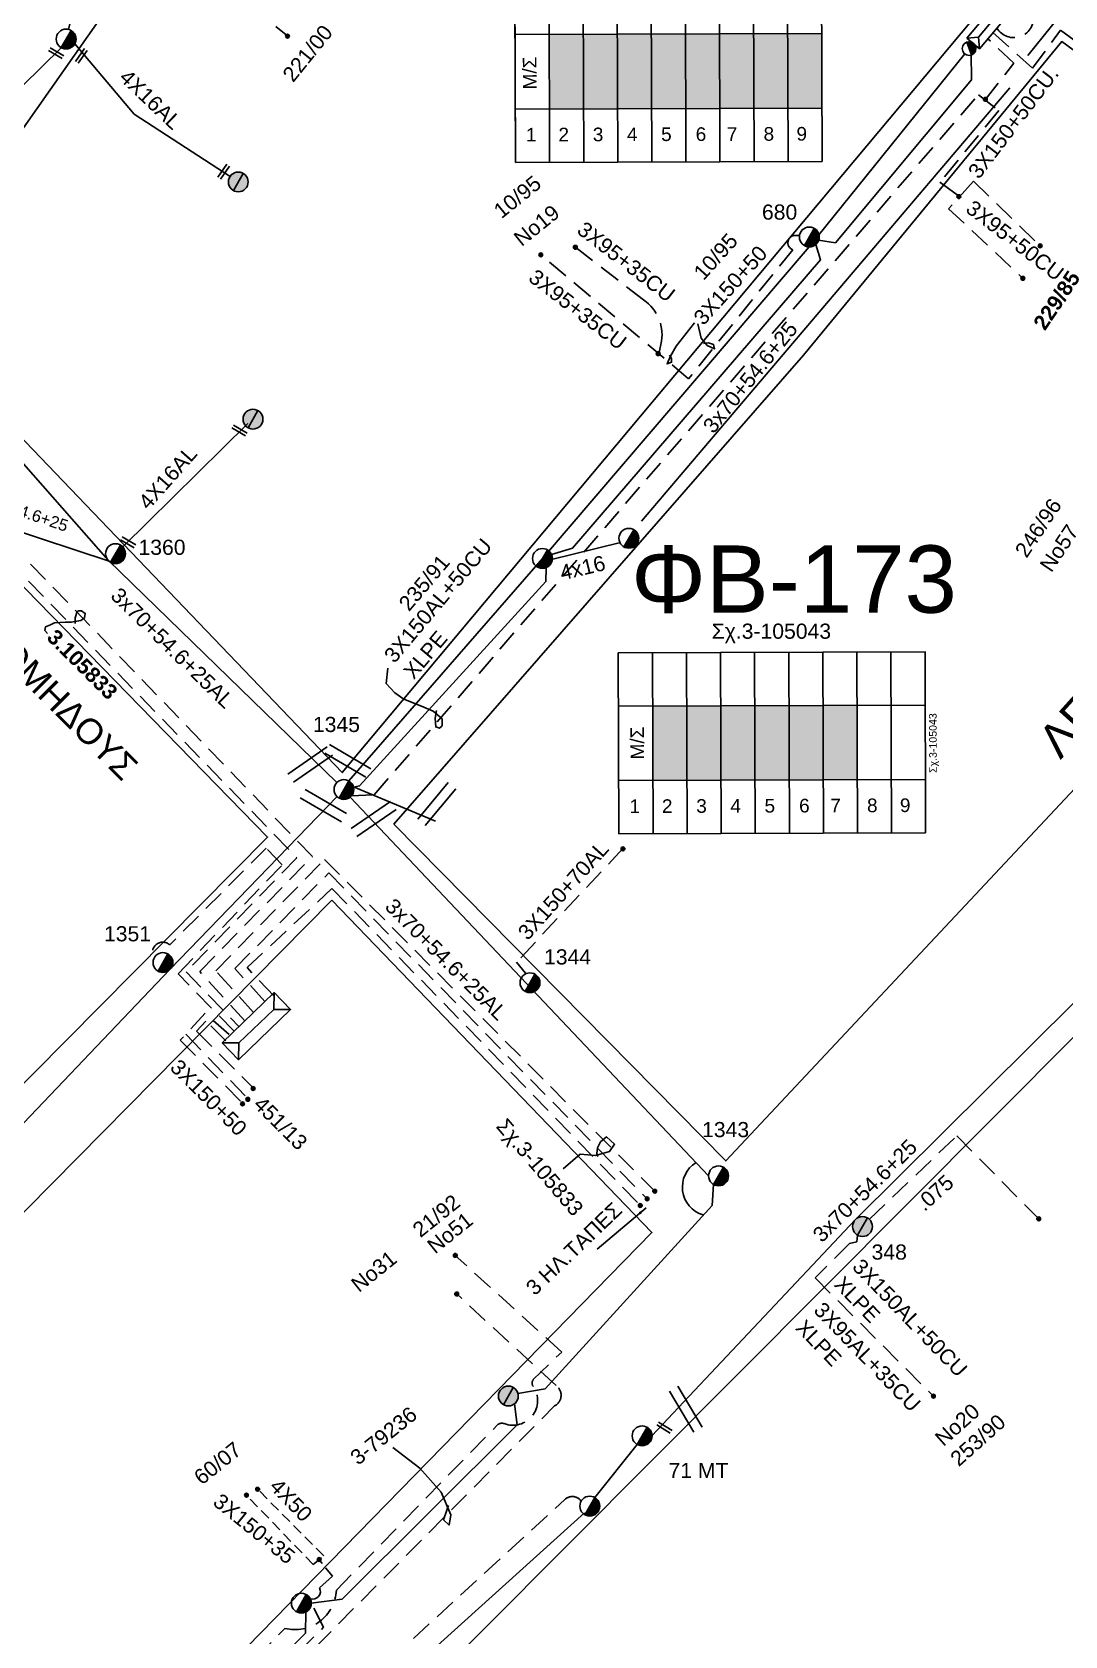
# Model space of a CAD drawing. Header units: millimetres. Extents: x -2449 to 9266, y 48 to 3905.
# Drawn here: x 7554.5 to 7677.2, y 3394.4 to 3585 of the extents above; entities that cross this region are included whole.
import ezdxf
from ezdxf.enums import TextEntityAlignment as Align

# ---------------------------------------------------------------- set-up
doc = ezdxf.new("R2010")
doc.units = ezdxf.units.MM
doc.linetypes.add('DASHED', pattern=[19.05, 12.7, -6.35])
for name, color, linetype in [('Άγνωστα', 7, 'Continuous'), ('Ασφαλειοκιβώτια Χ.Τ 9 αναχωρήσεων', 7, 'Continuous'), ('Γυμνά εναέρια ΧΤ (1Φ)   2x16AL', 7, 'Continuous'), ('Επιγραφές - Σχήματα', 7, 'Continuous'), ('Καλώδια ΧΤ   3x150+50CU', 7, 'DASHED'), ('Καλώδια ΧΤ   3x150+70AL', 7, 'DASHED'), ('Καλώδια ΧΤ   3x150AL+50CU', 7, 'DASHED'), ('Καλώδια ΧΤ   3x95+35 CU', 7, 'DASHED'), ('Καλώδια ΧΤ   4x50AL', 7, 'DASHED'), ('Μηχανική τομή', 7, 'Continuous'), ('Στύλος Ξύλινος', 7, 'Continuous'), ('Στύλος Ξύλινος @ 1', 7, 'Continuous'), ('Στύλος ΦΜ', 7, 'Continuous'), ('Στύλος ΦΜ @ 1', 7, 'Continuous'), ('Συνδέσεις', 7, 'Continuous'), ('Συνεστραμμένα ΧΤ   3x70+54.6+25 AL', 7, 'SYN_LINE'), ('Τομή', 7, 'Continuous'), ('Υποσταθμός εναέριος 2 στύλων', 7, 'Continuous'), ('Υποσταθμός πόλεως', 7, 'Continuous'), ('Υπόβαθρο ΔΕΗ', 7, 'Continuous'), ('Υπόγεια Καλώδια Δικτύου ΧΤ   .075', 7, 'DASHED'), ('Υπόγεια καλώδια Δικτύου ΧΤ και Παρ. ΧΤ X-95  (3X95AL +35CU  XLPE)', 7, 'DASHED'), ('Υπόγεια καλώδια Παροχών ΧΤ   4x16AL', 7, 'DASHED')]:
    doc.layers.add(name, color=color, linetype=linetype)
doc.styles.add('arial', font='arial.ttf')
doc.styles.get("Standard").update_dxf_attribs({"font": 'arial.ttf'})
doc.linetypes.add('SYN_LINE', pattern='A,0.5,-0.0001,["/\\/\\/\\/",Standard,S=0.1,R=0,X=0,Y=-0.05],-0.25', length=0.7501)
doc.dimstyles.new('ISO-25', dxfattribs={"dimtxt": 2.5, "dimasz": 2.5, "dimexe": 1.25, "dimexo": 0.625, "dimtad": 1, "dimtxsty": 'Standard', "dimcen": 2.5, "dimadec": 0, "dimazin": 0, "dimtfac": 1, "dimtmove": 0, "dimatfit": 3, "dimfxl": 0, "dimarcsym": 0})

# ---------------------------------------------------------------- blocks, each defined once
blk = doc.blocks.new('ΥΠΑΡΧΩΝ ΤΣΙΜΕΝΤΕΝΙΟΣ ΣΤΥΛΟΣ')
at = {"layer": 'Στύλος ΦΜ'}
blk.add_hatch(color=7, dxfattribs=at).paths.add_polyline_path([(-1.29, -2.28, 0.574793), (2.62, 0, 0.268822), (1.3, 2.27)])
at = {"layer": 'Στύλος ΦΜ', "color": 7}
blk.add_line((-1.29, -2.28), (1.3, 2.27), dxfattribs=at)
blk.add_circle((0, 0), 2.62, dxfattribs=at)
at = {"layer": 'Στύλος ΦΜ', "flags": 4}
for tag, p in [('ΑΡΙΘΜΟΣ', (-4.68, 8.05)), ('ΤΥΠΟΣ', (-4.91, 3.03))]:
    blk.add_attdef(tag, p, '', height=4, dxfattribs=at)
blk = doc.blocks.new('ΥΠΑΡΧΩΝ ΞΥΛΙΝΟΣ ΣΤΥΛΟΣ')
at = {"layer": 'Στύλος Ξύλινος'}
h = blk.add_hatch(color=7, dxfattribs=at)
h.paths.add_polyline_path([(-2.62, 0, 0.270008), (-1.29, -2.28), (1.3, 2.27, 0.576266)])
h.paths.add_polyline_path([(-1.29, -2.28, 0.574793), (2.62, 0, 0.268822), (1.3, 2.27)])
at = {"layer": 'Στύλος Ξύλινος', "color": 7}
blk.add_line((-1.29, -2.28), (1.3, 2.27), dxfattribs=at)
blk.add_circle((0, 0), 2.62, dxfattribs=at)
at = {"layer": 'Στύλος Ξύλινος', "flags": 4}
for tag, p in [('ΑΡΙΘΜΟΣ', (-4.91, 8.6)), ('ΤΥΠΟΣ', (-4.85, 3.39))]:
    blk.add_attdef(tag, p, '', height=4, dxfattribs=at)
blk = doc.blocks.new('ΥΠΟΣΤΑΘΜΟΣ ΠΟΛΕΩΣ')
at = {"layer": 'Υποσταθμός πόλεως', "linetype": 'Continuous', "ltscale": 40}
blk.add_lwpolyline([(-8.57, 2.82), (8.57, 2.82), (8.57, -2.82), (-8.57, -2.82)], close=True, dxfattribs=at)
for points in [[(-5.75, 0), (-8.57, 2.82)], [(5.75, 0), (8.57, 2.82)], [(-8.57, -2.82), (-5.75, 0)], [(-5.75, 0), (5.75, 0)], [(8.57, -2.82), (5.75, 0)]]:
    blk.add_lwpolyline(points, dxfattribs=at)
at = {"layer": 'Υποσταθμός πόλεως', "linetype": 'SYN_LINE', "ltscale": 40, "flags": 1}
for tag, p in [('ΜΕΤΑΣΧΗΜΑΤΙΣΜΟΣ', (10.6, 2.39)), ('ΙΣΧΥΣ', (10.58, -0.41)), ('ΑΡΙΘΜΟΣ', (10.7, -3.13))]:
    blk.add_attdef(tag, p, '', height=1.8, dxfattribs=at)
blk = doc.blocks.new('ΥΠΟΣΤΑΘΜΟΣ ΕΝΑΕΡΙΟΣ ΕΠΙ 2 ΣΤΥΛΩΝ')
at = {"layer": 'Υποσταθμός εναέριος 2 στύλων', "linetype": 'Continuous'}
for points in [[(-11.97, -2.11, 0.574793), (-8.45, -0.07, 0.268822), (-9.64, 1.98)], [(9.68, -2.15, 0.574793), (13.19, -0.1, 0.268822), (12.01, 1.95)]]:
    blk.add_hatch(color=256, dxfattribs=at).paths.add_polyline_path(points)
for p, q in [((-11.97, -2.11), (-9.64, 1.98)), ((9.68, -2.15), (12.01, 1.95))]:
    blk.add_line(p, q, dxfattribs=at)
for centre in [(-10.81, -0.07), (10.84, -0.1)]:
    blk.add_circle(centre, 2.36, dxfattribs=at)
at = {"layer": 'Υποσταθμός πόλεως', "linetype": 'Continuous', "ltscale": 40}
blk.add_lwpolyline([(-8.57, 2.82), (8.57, 2.82), (8.57, -2.82), (-8.57, -2.82)], close=True, dxfattribs=at)
for points in [[(-5.75, 0), (-8.57, 2.82)], [(-8.57, -2.82), (-5.75, 0)], [(-5.75, 0), (5.75, 0)], [(5.75, 0), (8.57, 2.82)], [(8.57, -2.82), (5.75, 0)]]:
    blk.add_lwpolyline(points, dxfattribs=at)
at = {"layer": 'Υποσταθμός εναέριος 2 στύλων', "ltscale": 40, "flags": 1}
for tag, p in [('ΜΕΤΑΣΧΗΜΑΤΙΣΜΟΣ', (14.09, 2.51)), ('ΙΣΧΥΣ', (14.07, -0.28)), ('ΑΡΙΘΜΟΣ', (14.19, -3))]:
    blk.add_attdef(tag, p, '', height=1.8, dxfattribs=at)
blk = doc.blocks.new('ΑΣΦΑΛΕΙΟΚΙΒΩΤΙΟ ΥΠΟΣΤΑΘΜΟΥ 9 ΑΝΑΧΩΡΗΣΕΩΝ')
at = {"layer": 'Ασφαλειοκιβώτια Χ.Τ 9 αναχωρήσεων', "ltscale": 40}
for p, q in [((-23.8, 40.36), (24.02, 40.36)), ((-9.72, 40.36), (-9.72, -40.64)), ((9.94, 40.36), (9.94, -40.64)), ((-23.8, 31.36), (24.02, 31.36)), ((-23.8, 22.36), (24.02, 22.36)), ((-23.8, 13.36), (24.02, 13.36)), ((-23.8, 4.36), (24.02, 4.36)), ((-23.8, -4.64), (24.02, -4.64)), ((-23.8, -13.64), (24.02, -13.64)), ((-23.8, -22.64), (24.02, -22.64)), ((-23.8, -31.64), (24.02, -31.64))]:
    blk.add_line(p, q, dxfattribs=at)
at = {"layer": 'Ασφαλειοκιβώτια Χ.Τ 9 αναχωρήσεων'}
blk.add_lwpolyline([(-23.8, -40.64), (24.02, -40.64), (24.02, 40.36), (-23.8, 40.36)], close=True, dxfattribs=at)
for s, p in [('1', (-18.29, 37.57)), ('2', (-18.29, 29)), ('3', (-18.29, 19.93)), ('4', (-18.29, 10.91)), ('5', (-18.29, 1.89)), ('6', (-18.29, -7.24)), ('7', (-18.29, -15.48)), ('8', (-18.29, -25.17)), ('9', (-18.29, -33.86))]:
    blk.add_text(s, height=3.6, rotation=270, dxfattribs=at).set_placement(p)
at = {"layer": 'Ασφαλειοκιβώτια Χ.Τ 9 αναχωρήσεων', "ltscale": 40}
for tag, height, p in [('ΟΝΟΜΑ', 5, (-0.16, 44.31)), ('ΚΕΙΜΕΝΟ 1', 2, (17.06, 35.59)), ('ΚΕΙΜΕΝΟ 2', 2, (17.06, 26.88)), ('ΚΕΙΜΕΝΟ 3', 2, (17.06, 17.69)), ('ΚΕΙΜΕΝΟ 4', 2, (17.06, 8.71)), ('ΚΕΙΜΕΝΟ 5', 2, (17.06, -0.13)), ('ΚΕΙΜΕΝΟ 6', 2, (17.06, -9.05)), ('ΚΕΙΜΕΝΟ 7', 2, (17.06, -18.13)), ('ΚΕΙΜΕΝΟ 8', 2, (17.06, -26.85)), ('ΚΕΙΜΕΝΟ 9', 2, (17.06, -35.99)), ('ΣΧ', 2, (-0.1, -42.64))]:
    blk.add_attdef(tag, text='', height=height, dxfattribs=at).set_placement(p, align=Align.MIDDLE_CENTER)
blk = doc.blocks.new('ΜΗΧΑΝΙΚΗ ΤΟΜΗ')
at = {"layer": 'Μηχανική τομή', "ltscale": 40}
for p, q in [((-1.89, 0.78), (1.89, 0.78)), ((1.89, 0), (-1.89, 0))]:
    blk.add_line(p, q, dxfattribs=at)
blk = doc.blocks.new('ΤΟΜΗ')
at = {"layer": 'Τομή', "ltscale": 40}
for p, q in [((-5.68, 0), (5.68, 0)), ((5.68, -2.33), (-5.68, -2.33))]:
    blk.add_line(p, q, dxfattribs=at)
blk = doc.blocks.new('_ΣΥΝΔΕΣΗ')
at = {"layer": 'Συνδέσεις', "linetype": 'SYN_LINE', "ltscale": 40}
blk.add_hatch(color=256, dxfattribs=at).paths.add_polyline_path([(0.5, -0.01, 1), (-0.5, -0.01, 1)])
at = {"layer": 'Συνδέσεις'}
blk.add_circle((0, -0.01), 0.5, dxfattribs=at)

msp = doc.modelspace()

# ---------------------------------------------------------------- hatches: boundary and pattern name
at = {"layer": 'Ασφαλειοκιβώτια Χ.Τ 9 αναχωρήσεων', "ltscale": 40}
for color, points in [(27, [(7615.93, 3584.71), (7615.96, 3575.86), (7620.01, 3575.87), (7619.98, 3584.72)]), (151, [(7619.98, 3584.72), (7620.01, 3575.87), (7624.06, 3575.89), (7624.03, 3584.73)]), (6, [(7624.03, 3584.73), (7624.06, 3575.89), (7628.11, 3575.9), (7628.08, 3584.74)]), (1, [(7628.08, 3584.74), (7628.11, 3575.9), (7632.16, 3575.91), (7632.13, 3584.76)]), (133, [(7632.13, 3584.76), (7632.16, 3575.91), (7636.21, 3575.92), (7636.18, 3584.77)]), (2, [(7636.18, 3584.77), (7636.21, 3575.92), (7640.26, 3575.94), (7640.23, 3584.78)]), (30, [(7640.23, 3584.78), (7640.26, 3575.94), (7644.31, 3575.95), (7644.28, 3584.79)]), (173, [(7644.28, 3584.79), (7644.31, 3575.95), (7648.36, 3575.96), (7648.33, 3584.81)]), (151, [(7628.22, 3504.91), (7628.25, 3496.07), (7632.3, 3496.08), (7632.27, 3504.93)]), (27, [(7632.27, 3504.93), (7632.3, 3496.08), (7636.35, 3496.1), (7636.32, 3504.94)]), (2, [(7636.32, 3504.94), (7636.35, 3496.1), (7640.4, 3496.11), (7640.37, 3504.96)]), (173, [(7640.37, 3504.96), (7640.4, 3496.11), (7644.45, 3496.13), (7644.42, 3504.97)]), (30, [(7644.42, 3504.97), (7644.45, 3496.13), (7648.5, 3496.14), (7648.47, 3504.99)]), (85, [(7648.47, 3504.99), (7648.5, 3496.14), (7652.55, 3496.16), (7652.52, 3505)])]:
    msp.add_hatch(color=color, dxfattribs=at).paths.add_polyline_path(points)

# ---------------------------------------------------------------- linework, layer by layer
at = {"layer": 'Άγνωστα', "color": 1, "linetype": 'Continuous', "ltscale": 0.2}
msp.add_line((7616.19, 3522.31), (7624.4, 3524.34), dxfattribs=at)
at = {"layer": 'Άγνωστα', "color": 6, "linetype": 'SYN_LINE', "ltscale": 20}
msp.add_line((7591.34, 3398.79), (7587.65, 3398.32), dxfattribs=at)
at = {"layer": 'Άγνωστα', "color": 1, "linetype": 'DASHED', "ltscale": 0.2}
msp.add_lwpolyline([(7645.68, 3560.82), (7645.21, 3560.84, 0.86308), (7644.89, 3559.14), (7632.51, 3543.81)], format="xyb", dxfattribs=at)
at = {"layer": 'Άγνωστα', "color": 6, "linetype": 'SYN_LINE', "ltscale": 20}
for points in [[(7635.48, 3448.06), (7635.3, 3445.57), (7615.44, 3423.78), (7612.22, 3423.22)], [(7591.34, 3398.79), (7612.13, 3419.51), (7611.82, 3422.01)], [(7590.16, 3401.54), (7588.65, 3400.14)]]:
    msp.add_lwpolyline(points, dxfattribs=at)
at = {"layer": 'Άγνωστα', "color": 6, "linetype": 'DASHED', "ltscale": 0.1}
msp.add_lwpolyline([(7587.88, 3402.91), (7579.95, 3411.15)], dxfattribs=at)
at = {"layer": 'Άγνωστα', "color": 6, "linetype": 'SYN_LINE', "ltscale": 20}
msp.add_arc((7587.82, 3399.73), 0.926, 251.807, 26.3219, dxfattribs=at)
at = {"layer": 'Γυμνά εναέρια ΧΤ (1Φ)   2x16AL', "color": 2, "linetype": 'Continuous', "ltscale": 0.1}
msp.add_lwpolyline([(7559.54, 3583.58), (7566.61, 3575.23), (7578, 3567.84)], dxfattribs=at)
at = {"layer": 'Επιγραφές - Σχήματα', "color": 85, "linetype": 'Continuous', "ltscale": 0.2}
for p, q in [((7679.32, 3590.31), (7672.82, 3582.22)), ((7670.67, 3578.36), (7626.9, 3526.88))]:
    msp.add_line(p, q, dxfattribs=at)
at = {"layer": 'Επιγραφές - Σχήματα', "color": 5, "linetype": 'DASHED', "ltscale": 0.2}
for p, q in [((7616.75, 3424.18), (7604.94, 3435.06)), ((7599.79, 3394.14), (7617.79, 3410.62))]:
    msp.add_line(p, q, dxfattribs=at)
at = {"layer": 'Επιγραφές - Σχήματα', "color": 5, "linetype": 'SYN_LINE', "ltscale": 10}
msp.add_line((7621.34, 3410.87), (7626.39, 3417.17), dxfattribs=at)
at = {"layer": 'Επιγραφές - Σχήματα', "linetype": 'Continuous', "ltscale": 0.2}
for points in [[(7633.2, 3550.46), (7631.01, 3547.68), (7630.35, 3546.49), (7629.95, 3545.56), (7630.48, 3545.76), (7630.48, 3546.22), (7630.22, 3546.62)], [(7633.6, 3550.33), (7633.99, 3548.61), (7634.72, 3547.75), (7635.58, 3547.35), (7635.45, 3547.88), (7634.86, 3548.08), (7634.26, 3548.01)], [(7556.29, 3513.52), (7555.99, 3513.9), (7556.07, 3514.34), (7556.67, 3514.57), (7557.12, 3514.79), (7558.39, 3514.87), (7559.14, 3514.87), (7560.27, 3515.09), (7560.71, 3515.39), (7560.79, 3515.92), (7560.34, 3516.22), (7560.04, 3516.22), (7559.82, 3516.14), (7559.59, 3515.39), (7559.59, 3514.72)], [(7596.77, 3509.4), (7596.54, 3507.6), (7597.59, 3506.48), (7598.64, 3505.73), (7600.74, 3504.91), (7602.16, 3504.31), (7603.21, 3503.41), (7603.21, 3502.58), (7602.91, 3502.28), (7602.46, 3502.43), (7602.39, 3503.48), (7602.54, 3504.38)], [(7602.41, 3491.25), (7592.66, 3495.3)], [(7617.58, 3449.93), (7619.62, 3451.68), (7621.44, 3451.53), (7623.11, 3451.97), (7623.7, 3452.84), (7622.75, 3453.72), (7622.02, 3453.13), (7621.66, 3452.41), (7621.58, 3451.75), (7621.73, 3451.39)], [(7597.34, 3416.83), (7600.55, 3414.36), (7603.1, 3411.52), (7604.26, 3408.82), (7604.04, 3407.59), (7603.39, 3408.24), (7603.82, 3409.48), (7603.97, 3409.92)]]:
    msp.add_lwpolyline(points, dxfattribs=at)
at = {"layer": 'Επιγραφές - Σχήματα', "color": 5, "linetype": 'DASHED', "ltscale": 0.2}
msp.add_lwpolyline([(7572.13, 3376.93), (7616.56, 3421.75)], dxfattribs=at)
at = {"layer": 'Επιγραφές - Σχήματα', "color": 30, "linetype": 'DASHED', "ltscale": 0.2}
msp.add_arc((7671.15, 3586.68), 2.34, 210.5143, 11.5266, dxfattribs=at)
at = {"layer": 'Επιγραφές - Σχήματα', "color": 5, "linetype": 'DASHED', "ltscale": 0.2}
for centre, radius, start, end in [((7615.94, 3423.02), 1.41, 296.2059, 55.0496), ((7618.68, 3409.7), 1.29, 35.1136, 134.1283)]:
    msp.add_arc(centre, radius, start, end, dxfattribs=at)
at = {"layer": 'Καλώδια ΧΤ   3x150+50CU', "color": 30, "ltscale": 0.2}
msp.add_lwpolyline([(7558.8, 3585.31), (7559, 3586.14, -0.78468), (7561.2, 3586.14), (7568.52, 3597.49), (7584.89, 3584.53)], format="xyb", dxfattribs=at)
at = {"layer": 'Καλώδια ΧΤ   3x150+50CU', "color": 2, "ltscale": 0.2}
msp.add_lwpolyline([(7668.66, 3584.93), (7673.39, 3580.69), (7676.71, 3585.23), (7730.77, 3545.3), (7714.9, 3529.4, -0.18827), (7714.04, 3529.02, 0.159092), (7712.07, 3528.29), (7694.14, 3509.25)], format="xyb", dxfattribs=at)
at = {"layer": 'Καλώδια ΧΤ   3x150+50CU', "color": 133, "ltscale": 0.2}
for points in [[(7667.73, 3576.93), (7671.17, 3581.31), (7668.05, 3584.2)], [(7666.94, 3577.55), (7669.37, 3575.66), (7662.38, 3567.15)], [(7662.38, 3567.15), (7664.7, 3565.44)], [(7666.38, 3567.27), (7663.4, 3564.01)], [(7666.38, 3567.27), (7674.25, 3559.61)], [(7663.4, 3564.01), (7672.23, 3555.73)]]:
    msp.add_lwpolyline(points, dxfattribs=at)
at = {"layer": 'Καλώδια ΧΤ   3x150+70AL', "color": 6, "ltscale": 0.2}
msp.add_lwpolyline([(7624.7, 3488), (7612.06, 3474.49), (7613.11, 3473.17)], dxfattribs=at)
at = {"layer": 'Καλώδια ΧΤ   3x150AL+50CU', "color": 1, "linetype": 'SYN_LINE', "ltscale": 20}
msp.add_lwpolyline([(7592.13, 3496.02), (7615.14, 3522.45), (7646.85, 3559.47), (7665.32, 3582.41)], dxfattribs=at)
at = {"layer": 'Καλώδια ΧΤ   3x150AL+50CU', "color": 173, "linetype": 'SYN_LINE', "ltscale": 20}
for points in [[(7647.96, 3560.27), (7649.95, 3559.94), (7666.11, 3579.33), (7666.09, 3582.49)], [(7616.21, 3522.92), (7618.72, 3523.66), (7648.16, 3557.95), (7647.62, 3559.76)], [(7592.69, 3495.27), (7593.4, 3495.43), (7615.55, 3519.71), (7615.56, 3521.35)]]:
    msp.add_lwpolyline(points, dxfattribs=at)
at = {"layer": 'Καλώδια ΧΤ   3x150AL+50CU', "color": 133, "ltscale": 0.2}
msp.add_lwpolyline([(7592.44, 3494.24), (7595.15, 3494.37), (7666.94, 3577.55)], dxfattribs=at)
at = {"layer": 'Καλώδια ΧΤ   3x150AL+50CU', "color": 1, "linetype": 'DASHED', "ltscale": 0.2}
for points in [[(7577.9, 3465.87), (7575.06, 3468.41), (7572.09, 3465.2), (7579.39, 3457.84)], [(7572.75, 3465.91), (7580.04, 3458.35)]]:
    msp.add_lwpolyline(points, dxfattribs=at)
at = {"layer": 'Καλώδια ΧΤ   3x150AL+50CU', "color": 27, "linetype": 'DASHED', "ltscale": 0.2}
msp.add_lwpolyline([(7577.5, 3465.12), (7575.13, 3467.48), (7574.03, 3466.27), (7580.85, 3459.46)], dxfattribs=at)
at = {"layer": 'Καλώδια ΧΤ   3x150AL+50CU', "color": 2, "linetype": 'DASHED', "ltscale": 0.2}
msp.add_lwpolyline([(7652.59, 3442.04), (7652.51, 3441.24), (7651.63, 3441.06), (7647.53, 3436.96)], dxfattribs=at)
at = {"layer": 'Καλώδια ΧΤ   3x150AL+50CU', "color": 6, "linetype": 'SYN_LINE', "ltscale": 20}
msp.add_lwpolyline([(7620.14, 3409.07), (7599.81, 3390.72), (7574.56, 3365.24)], dxfattribs=at)
at = {"layer": 'Καλώδια ΧΤ   3x150AL+50CU', "color": 6, "linetype": 'DASHED', "ltscale": 0.2}
msp.add_lwpolyline([(7573.77, 3366.28), (7574.65, 3367.31), (7569.33, 3373.61), (7569.89, 3376.46), (7589.1, 3395.45), (7587.65, 3398.32)], dxfattribs=at)
at = {"layer": 'Καλώδια ΧΤ   3x150AL+50CU', "linetype": 'Continuous', "ltscale": 0.2}
msp.add_arc((7635.19, 3447.75), 3.43, 121.7034, 253.587, dxfattribs=at)
at = {"layer": 'Καλώδια ΧΤ   3x95+35 CU', "color": 1, "ltscale": 0.2}
msp.add_lwpolyline([(7632.51, 3543.81), (7614.93, 3558.53)], dxfattribs=at)
msp.add_lwpolyline([(7628.96, 3546.78), (7629.22, 3547.89, 0.311215), (7627.13, 3553.19), (7618.97, 3559.48)], format="xyb", dxfattribs=at)
at = {"layer": 'Καλώδια ΧΤ   4x50AL', "color": 6, "linetype": 'DASHED', "ltscale": 0.1}
msp.add_lwpolyline([(7587.88, 3402.91), (7589.13, 3403.95), (7581.28, 3411.86)], dxfattribs=at)
at = {"layer": 'Συνεστραμμένα ΧΤ   3x70+54.6+25 AL', "color": 2, "ltscale": 20}
for p, q in [((7532.99, 3556.94), (7563.51, 3522.25)), ((7563.51, 3522.25), (7590.7, 3495.82))]:
    msp.add_line(p, q, dxfattribs=at)
at = {"layer": 'Συνεστραμμένα ΧΤ   3x70+54.6+25 AL', "color": 30, "ltscale": 20}
for p, q in [((7570.86, 3473.61), (7590.72, 3494.15)), ((7542.04, 3443.38), (7570.86, 3473.61))]:
    msp.add_line(p, q, dxfattribs=at)
at = {"layer": 'Συνεστραμμένα ΧΤ   3x70+54.6+25 AL', "color": 6, "ltscale": 20}
msp.add_line((7592.28, 3494.08), (7634.88, 3449.09), dxfattribs=at)
at = {"layer": 'Συνεστραμμένα ΧΤ   3x70+54.6+25 AL', "color": 2, "linetype": 'SYN_LINE', "ltscale": 20}
for points in [[(7532.74, 3558.41), (7557.94, 3583.14)], [(7563.64, 3522.12), (7547.41, 3527.48)], [(7628.15, 3418.2), (7652.31, 3443.88), (7683.62, 3474.96)]]:
    msp.add_lwpolyline(points, dxfattribs=at)
at = {"layer": 'Συνεστραμμένα ΧΤ   3x70+54.6+25 AL', "color": 6, "linetype": 'SYN_LINE', "ltscale": 20}
msp.add_lwpolyline([(7565.89, 3374.88), (7567.27, 3375.13), (7586.97, 3394.77), (7587.02, 3397.28)], dxfattribs=at)
at = {"layer": 'Υπόβαθρο ΔΕΗ'}
for points in [[(7538.4, 3552.22), (7591.34, 3497.01), (7669.18, 3590.02), (7600.38, 3640.49), (7538.4, 3552.22)], [(7597.47, 3490.89), (7646.15, 3546.62), (7676.85, 3583.87), (7727.02, 3546.98), (7636.91, 3450.86), (7597.47, 3490.89)], [(7467.13, 3372.94), (7451.07, 3448.47), (7484.08, 3472.72), (7530.7, 3538.99), (7533.99, 3538.99), (7582.46, 3489.35), (7467.13, 3372.94)], [(7625.17, 3319.04), (7723.45, 3422.65), (7678.86, 3466.15), (7577.72, 3364.64), (7625.17, 3319.04)]]:
    msp.add_lwpolyline(points, dxfattribs=at)
msp.add_lwpolyline([(7590.09, 3481.84), (7628.15, 3442.35), (7508.58, 3320.01, -0.933627), (7477.15, 3324.35), (7469.1, 3359.35), (7590.09, 3481.84)], format="xyb", dxfattribs=at)
at = {"layer": 'Υπόγεια Καλώδια Δικτύου ΧΤ   .075', "color": 2, "linetype": 'DASHED', "ltscale": 0.2}
msp.add_lwpolyline([(7546.27, 3526.6), (7546.21, 3525.95, 0.63384), (7547.42, 3525.23, -0.308168), (7548.74, 3525.23), (7585.93, 3486.89), (7572.77, 3473.35), (7579.05, 3466.82)], format="xyb", dxfattribs=at)
at = {"layer": 'Υπόγεια Καλώδια Δικτύου ΧΤ   .075', "color": 5, "linetype": 'DASHED', "ltscale": 0.2}
msp.add_lwpolyline([(7579.76, 3467.51), (7574.4, 3473.39), (7587.79, 3487.04), (7550.7, 3525.52), (7549.9, 3526.35)], dxfattribs=at)
at = {"layer": 'Υπόγεια Καλώδια Δικτύου ΧΤ   .075', "color": 30, "linetype": 'DASHED', "ltscale": 0.2}
for points in [[(7584.2, 3486.04), (7582.31, 3488.04), (7570.83, 3476.53)], [(7578.47, 3466.31), (7571.82, 3473.1), (7584.2, 3486.04)]]:
    msp.add_lwpolyline(points, dxfattribs=at)
at = {"layer": 'Υπόγεια Καλώδια Δικτύου ΧΤ   .075', "color": 85, "linetype": 'DASHED', "ltscale": 0.2}
msp.add_lwpolyline([(7580.8, 3468.51), (7576.32, 3473.44), (7589.22, 3486.7), (7628.47, 3447.26)], dxfattribs=at)
at = {"layer": 'Υπόγεια Καλώδια Δικτύου ΧΤ   .075', "color": 173, "linetype": 'DASHED', "ltscale": 0.2}
msp.add_lwpolyline([(7582.15, 3469.82), (7578.59, 3473.72), (7589.74, 3485.09), (7627.57, 3446.36)], dxfattribs=at)
at = {"layer": 'Υπόγεια Καλώδια Δικτύου ΧΤ   .075', "color": 133, "linetype": 'DASHED', "ltscale": 0.2}
for points in [[(7583.23, 3470.45), (7580.02, 3473.83), (7590.12, 3483.25), (7626.76, 3445.58)], [(7617.42, 3428.16), (7604.77, 3439.64)], [(7567.87, 3378.14), (7584.51, 3395.32)]]:
    msp.add_lwpolyline(points, dxfattribs=at)
at = {"layer": 'Υπόγεια Καλώδια Δικτύου ΧΤ   .075', "color": 30, "linetype": 'DASHED', "ltscale": 0.2}
msp.add_lwpolyline([(7568.98, 3474.97, -0.886184), (7570.83, 3476.53)], format="xyb", dxfattribs=at)
at = {"layer": 'Υπόγεια Καλώδια Δικτύου ΧΤ   .075', "color": 2, "linetype": 'DASHED', "ltscale": 0.2}
for points in [[(7653.98, 3443.92), (7664.38, 3453.84)], [(7664.38, 3453.84), (7674.21, 3443.88)]]:
    msp.add_lwpolyline(points, dxfattribs=at)
at = {"layer": 'Υπόγεια Καλώδια Δικτύου ΧΤ   .075', "color": 133, "linetype": 'DASHED', "ltscale": 0.2}
msp.add_lwpolyline([(7584.51, 3395.32, 0.473652), (7590.64, 3399.87), (7609.74, 3419.46, -0.297026), (7610.59, 3419.65, 0.732085), (7614.04, 3424.05, -0.309411), (7614.04, 3424.88), (7617.42, 3428.16)], format="xyb", dxfattribs=at)
at = {"layer": 'Υπόγεια Καλώδια Δικτύου ΧΤ   .075', "color": 6, "linetype": 'DASHED', "ltscale": 0.1}
msp.add_lwpolyline([(7590.16, 3401.54), (7588.59, 3403.5)], dxfattribs=at)
at = {"layer": 'Υπόγεια καλώδια Δικτύου ΧΤ και Παρ. ΧΤ X-95  (3X95AL +35CU  XLPE)', "color": 2, "linetype": 'DASHED', "ltscale": 0.2}
msp.add_lwpolyline([(7647.53, 3436.96), (7661.63, 3422.88)], dxfattribs=at)
at = {"layer": 'Υπόγεια καλώδια Παροχών ΧΤ   4x16AL', "color": 2, "linetype": 'Continuous', "ltscale": 0.1}
msp.add_lwpolyline([(7565.27, 3523.82), (7580.12, 3538.5)], dxfattribs=at)

# ---------------------------------------------------------------- block references
at = {"layer": 'Ασφαλειοκιβώτια Χ.Τ 9 αναχωρήσεων', "color": 1, "ltscale": 40, "xscale": 0.4499999999999954, "yscale": 0.4499999999999954, "zscale": 0.4499999999999954, "rotation": 90.1802510118842}
msp.add_blockref('ΑΣΦΑΛΕΙΟΚΙΒΩΤΙΟ ΥΠΟΣΤΑΘΜΟΥ 9 ΑΝΑΧΩΡΗΣΕΩΝ', (7630.06, 3580.28), dxfattribs=at)
at = {"layer": 'Ασφαλειοκιβώτια Χ.Τ 9 αναχωρήσεων', "color": 1, "ltscale": 40}
ref = msp.add_blockref('ΑΣΦΑΛΕΙΟΚΙΒΩΤΙΟ ΥΠΟΣΤΑΘΜΟΥ 9 ΑΝΑΧΩΡΗΣΕΩΝ', (7642.35, 3500.49), dxfattribs=dict(at, xscale=0.4499999999999994, yscale=0.4499999999999994, zscale=0.4499999999999994, rotation=90.20650791451273))
ref.add_attrib('ΣΧ', 'Σχ.3-105043', dxfattribs={"ltscale": 40, "height": 0.9, "rotation": 90.2065}).set_placement((7661.54, 3500.51), align=Align.MIDDLE_CENTER)
at = {"layer": 'Μηχανική τομή'}
for p, xscale, yscale, zscale, rotation in [((7557.43, 3582.66), 0.4999999999999921, 0.4999999999999921, 0.4999999999999921, 149.6541444056874), ((7560.17, 3582.28), 0.5000000000000152, 0.5000000000000152, 0.5000000000000152, 234.6834476846837), ((7577.08, 3568.53), 0.5000000000000152, 0.5000000000000152, 0.5000000000000152, 234.6834476846837), ((7579.22, 3537.82), 0.4999999999999921, 0.4999999999999921, 0.4999999999999921, 149.6541444056874), ((7565.99, 3524.54), 0.4999999999999921, 0.4999999999999921, 0.4999999999999921, 149.6541444056874), ((7629.74, 3419.34), 0.4999999999999989, 0.4999999999999989, 0.4999999999999989, 147.6911446665368)]:
    msp.add_blockref('ΜΗΧΑΝΙΚΗ ΤΟΜΗ', p, dxfattribs=dict(at, xscale=xscale, yscale=yscale, zscale=zscale, rotation=rotation))
at = {"layer": 'Στύλος Ξύλινος @ 1', "ltscale": 40, "xscale": 0.4499999999998181, "yscale": 0.4499999999998181, "zscale": 0.4499999999998181}
for p in [(7578.98, 3567.19), (7580.73, 3539), (7611.08, 3422.93)]:
    msp.add_blockref('ΥΠΑΡΧΩΝ ΞΥΛΙΝΟΣ ΣΤΥΛΟΣ', p, dxfattribs=at)
at = {"layer": 'Στύλος Ξύλινος @ 1', "ltscale": 40}
ref = msp.add_blockref('ΥΠΑΡΧΩΝ ΞΥΛΙΝΟΣ ΣΤΥΛΟΣ', (7653.17, 3443.07), dxfattribs=dict(at, xscale=0.4499999999998181, yscale=0.4499999999998181, zscale=0.4499999999998181))
ref.add_attrib('ΑΡΙΘΜΟΣ', '348', (7654.25, 3439.14), dxfattribs={"layer": 'Στύλος Ξύλινος', "height": 1.8, "flags": 4})
at = {"layer": 'Στύλος ΦΜ @ 1', "ltscale": 40, "xscale": 0.4499999999998181, "yscale": 0.4499999999998181, "zscale": 0.4499999999998181}
for p in [(7558.52, 3584.17), (7625.4, 3524.85), (7615.13, 3522.45), (7620.76, 3409.85), (7586.48, 3398.32)]:
    msp.add_blockref('ΥΠΑΡΧΩΝ ΤΣΙΜΕΝΤΕΝΙΟΣ ΣΤΥΛΟΣ', p, dxfattribs=at)
at = {"layer": 'Στύλος ΦΜ @ 1', "ltscale": 40}
ref = msp.add_blockref('ΥΠΑΡΧΩΝ ΤΣΙΜΕΝΤΕΝΙΟΣ ΣΤΥΛΟΣ', (7646.85, 3560.65), dxfattribs=dict(at, xscale=0.4499999999998181, yscale=0.4499999999998181, zscale=0.4499999999998181))
ref.add_attrib('ΑΡΙΘΜΟΣ', '680', (7641.22, 3562.71), dxfattribs={"layer": 'Στύλος ΦΜ', "height": 1.8, "flags": 4})
ref = msp.add_blockref('ΥΠΑΡΧΩΝ ΤΣΙΜΕΝΤΕΝΙΟΣ ΣΤΥΛΟΣ', (7564.39, 3523.02), dxfattribs=dict(at, xscale=0.4499999999998181, yscale=0.4499999999998181, zscale=0.4499999999998181))
ref.add_attrib('ΑΡΙΘΜΟΣ', '1360', (7567.12, 3522.88), dxfattribs={"layer": 'Στύλος ΦΜ', "height": 1.8, "flags": 4})
ref = msp.add_blockref('ΥΠΑΡΧΩΝ ΤΣΙΜΕΝΤΕΝΙΟΣ ΣΤΥΛΟΣ', (7591.54, 3495), dxfattribs=dict(at, xscale=0.4499999999998181, yscale=0.4499999999998181, zscale=0.4499999999998181))
ref.add_attrib('ΑΡΙΘΜΟΣ', '1345', (7587.85, 3501.83), dxfattribs={"layer": 'Στύλος ΦΜ', "height": 1.8, "flags": 4})
ref = msp.add_blockref('ΥΠΑΡΧΩΝ ΤΣΙΜΕΝΤΕΝΙΟΣ ΣΤΥΛΟΣ', (7570.03, 3474.44), dxfattribs=dict(at, xscale=0.4499999999998181, yscale=0.4499999999998181, zscale=0.4499999999998181))
ref.add_attrib('ΑΡΙΘΜΟΣ', '1351', (7563.02, 3476.96), dxfattribs={"layer": 'Στύλος ΦΜ', "height": 1.8, "flags": 4})
ref = msp.add_blockref('ΥΠΑΡΧΩΝ ΤΣΙΜΕΝΤΕΝΙΟΣ ΣΤΥΛΟΣ', (7613.65, 3472.04), dxfattribs=dict(at, xscale=0.4499999999998181, yscale=0.4499999999998181, zscale=0.4499999999998181))
ref.add_attrib('ΑΡΙΘΜΟΣ', '1344', (7615.32, 3474.21), dxfattribs={"layer": 'Στύλος ΦΜ', "height": 1.8, "flags": 4})
ref = msp.add_blockref('ΥΠΑΡΧΩΝ ΤΣΙΜΕΝΤΕΝΙΟΣ ΣΤΥΛΟΣ', (7636.06, 3449.09), dxfattribs=dict(at, xscale=0.4499999999998181, yscale=0.4499999999998181, zscale=0.4499999999998181))
ref.add_attrib('ΤΥΠΟΣ', '1343', (7634.1, 3453.69), dxfattribs={"layer": 'Στύλος ΦΜ', "height": 1.8, "flags": 4})
ref = msp.add_blockref('ΥΠΑΡΧΩΝ ΤΣΙΜΕΝΤΕΝΙΟΣ ΣΤΥΛΟΣ', (7626.98, 3418.2), dxfattribs=dict(at, xscale=0.4499999999998181, yscale=0.4499999999998181, zscale=0.4499999999998181))
ref.add_attrib('ΤΥΠΟΣ', '71 MT', (7630.11, 3413.18), dxfattribs={"layer": 'Στύλος ΦΜ', "height": 1.8, "flags": 4})
at = {"layer": 'Συνδέσεις', "xscale": 0.4500000000000455, "yscale": 0.4500000000000455, "zscale": 0.4500000000000455}
for p in [(7584.83, 3584.52), (7667.77, 3577.01), (7664.62, 3565.45), (7674.28, 3559.6), (7614.93, 3558.54), (7619.04, 3559.43), (7672.22, 3555.74), (7628.89, 3546.79), (7624.7, 3487.95), (7580.75, 3459.47), (7579.49, 3457.65), (7580.11, 3458.19), (7628.47, 3447.27), (7626.76, 3445.58), (7627.57, 3446.37), (7674.11, 3443.99), (7604.77, 3439.65), (7604.94, 3435.06), (7661.6, 3422.92), (7579.95, 3411.16), (7581.28, 3411.86), (7588.59, 3403.51)]:
    msp.add_blockref('_ΣΥΝΔΕΣΗ', p, dxfattribs=at)
at = {"layer": 'Τομή'}
for p, xscale, yscale, zscale, rotation in [((7587.2, 3498.44), 0.5000000000000027, 0.5000000000000027, 0.5000000000000027, 34.69082460769714), ((7592.29, 3498.9), 0.5000000000000104, 0.5000000000000104, 0.5000000000000104, 329.8092826420231), ((7602.13, 3493.65), 0.5000000000000135, 0.5000000000000135, 0.5000000000000135, 50.29393157066735), ((7589.38, 3493.58), 0.5000000000000104, 0.5000000000000104, 0.5000000000000104, 329.8092826420231), ((7594.75, 3491.97), 0.5000000000000027, 0.5000000000000027, 0.5000000000000027, 34.69082460769714), ((7631.68, 3421.08), 0.4999999999999232, 0.4999999999999232, 0.4999999999999232, 120.6652940437248)]:
    msp.add_blockref('ΤΟΜΗ', p, dxfattribs=dict(at, xscale=xscale, yscale=yscale, zscale=zscale, rotation=rotation))
at = {"layer": 'Υποσταθμός εναέριος 2 στύλων', "xscale": 0.3444352652587152, "yscale": 0.3444352652587152, "zscale": 0.3444352652587152, "rotation": 49.88777377121917}
msp.add_blockref('ΥΠΟΣΤΑΘΜΟΣ ΕΝΑΕΡΙΟΣ ΕΠΙ 2 ΣΤΥΛΩΝ', (7668.22, 3585.9), dxfattribs=at)
at = {"layer": 'Υποσταθμός πόλεως', "xscale": 0.5, "yscale": 0.5, "zscale": 0.5, "rotation": 43.9969997435579}
msp.add_blockref('ΥΠΟΣΤΑΘΜΟΣ ΠΟΛΕΩΣ', (7581.13, 3466.88), dxfattribs=at)

# ---------------------------------------------------------------- texts
at = {"layer": 'Άγνωστα', "linetype": 'SYN_LINE', "ltscale": 20, "char_height": 1.8, "width": 69.1904, "attachment_point": 1, "style": 'arial'}
for s, insert, rotation in [('3X95+50CU', (7666.4, 3565.16), 322.3027), ('3X150+50', (7632.93, 3551.24), 47.9227), ('3x70+54.6+25', (7634.06, 3538.31), 50.9659), ('4x16', (7617.04, 3521.59), 13.3741), ('.075', (7659.33, 3446.13), 41.6909)]:
    msp.add_mtext(s, dxfattribs=dict(at, insert=insert, rotation=rotation))
at = {"layer": 'Γυμνά εναέρια ΧΤ (1Φ)   2x16AL', "linetype": 'DASHED', "ltscale": 0.1, "insert": (7565.95, 3580.74), "char_height": 1.8, "width": 69.1904, "attachment_point": 1, "rotation": 316.3363, "style": 'arial'}
msp.add_mtext('4X16AL', dxfattribs=at)
at = {"layer": 'Επιγραφές - Σχήματα', "linetype": 'SYN_LINE', "ltscale": 20, "attachment_point": 1, "style": 'arial'}
for s, insert, char_height, width, rotation in [('221/00', (7584.1, 3580.05), 1.8, 69.1904, 51.1197), ('\\A1;M/Σ', (7612.82, 3578.17), 1.62, 62.2714, 90.3448), ('10/95', (7609.13, 3564.15), 1.8, 69.1904, 38.821), ('Nο19', (7611.53, 3560.84), 1.8, 69.1904, 38.821), ('10/95', (7632.94, 3556.6), 1.8, 69.1904, 48.0658), ('{\\fArial|b1|i0|c0|p34;229/85}', (7673.36, 3550.43), 1.8, 69.1904, 56.2089), ('246/96', (7671.17, 3523.4), 1.8, 69.1904, 56.2089), ('Nο57', (7674.12, 3521.69), 1.8, 69.1904, 56.2089), ('\\A1;M/Σ', (7625.6, 3498.56), 1.62, 62.2714, 90.3448), ('21/92', (7599.5, 3443.08), 1.8, 69.1904, 38.821), ('3 ΗΛ.ΤΑΠΕΣ', (7612.98, 3436.07), 1.8, 69.1904, 43.7662), ('Nο51', (7601.24, 3441.14), 1.8, 69.1904, 38.821), ('Nο31', (7592.19, 3436.57), 1.8, 69.1904, 38.821), ('3-79236', (7592.09, 3416.03), 1.8, 69.1904, 38.821), ('Nο20', (7661.59, 3418.2), 1.8, 69.1904, 41.6909), ('253/90', (7663.41, 3415.81), 1.8, 69.1904, 41.6909), ('60/07', (7573.51, 3413.68), 1.8, 69.1904, 38.821)]:
    msp.add_mtext(s, dxfattribs=dict(at, insert=insert, char_height=char_height, width=width, rotation=rotation))
at = {"layer": 'Επιγραφές - Σχήματα', "width": 157.7424, "attachment_point": 1}
for s, insert, char_height, rotation in [('\\pt128;ΛΕΩΦ.   ΠΕΝΤΕΛΗΣ', (7673.72, 3501.15), 4, 48.0145), ('ΔΙΟΜΗΔΟΥΣ', (7549.55, 3515.84), 3, 314.8821)]:
    msp.add_mtext(s, dxfattribs=dict(at, insert=insert, char_height=char_height, rotation=rotation))
at = {"layer": 'Επιγραφές - Σχήματα', "insert": (7625.65, 3524), "char_height": 8, "width": 103.4348, "attachment_point": 1}
msp.add_mtext('ΦΒ-173', dxfattribs=at)
at = {"layer": 'Επιγραφές - Σχήματα', "linetype": 'DASHED', "ltscale": 0.1, "char_height": 1.8, "width": 69.1904, "attachment_point": 1, "style": 'arial'}
for s, insert, rotation in [('235/91', (7597.9, 3517.23), 49.6385), ('{\\fArial|b1|i0|c0|p34;3.105833}', (7557.38, 3514.21), 315.0545), ('Σχ.3-105833', (7610.89, 3456.1), 310.6703)]:
    msp.add_mtext(s, dxfattribs=dict(at, insert=insert, rotation=rotation))
at = {"layer": 'Επιγραφές - Σχήματα', "linetype": 'Continuous', "insert": (7635.24, 3514.71), "char_height": 1.8, "width": 64.8851, "attachment_point": 1}
msp.add_mtext('Σχ.3-105043', dxfattribs=at)
at = {"layer": 'Καλώδια ΧΤ   3x150+50CU', "ltscale": 40, "insert": (7665.58, 3568.51), "char_height": 1.8, "width": 69.1904, "attachment_point": 1, "rotation": 52.709, "style": 'arial'}
msp.add_mtext('3X150+50CU.', dxfattribs=at)
at = {"layer": 'Καλώδια ΧΤ   3x150+70AL', "linetype": 'DASHED', "ltscale": 0.1, "insert": (7612.05, 3478.18), "char_height": 1.8, "width": 69.1904, "attachment_point": 1, "rotation": 48.0719, "style": 'arial'}
msp.add_mtext('3X150+70AL', dxfattribs=at)
at = {"layer": 'Καλώδια ΧΤ   3x150AL+50CU', "ltscale": 40, "char_height": 1.8, "width": 69.1904, "attachment_point": 1, "style": 'arial'}
for insert, rotation in [((7596.16, 3511.06), 49.9345), ((7653.13, 3439.42), 313.9627)]:
    msp.add_mtext('3X150AL+50CU\\PXLPE', dxfattribs=dict(at, insert=insert, rotation=rotation))
at = {"layer": 'Καλώδια ΧΤ   3x95+35 CU', "ltscale": 40, "char_height": 1.8, "width": 69.1904, "attachment_point": 1, "rotation": 322.3027, "style": 'arial'}
for insert in [(7620.2, 3562.63), (7614.43, 3556.96)]:
    msp.add_mtext('3X95+35CU', dxfattribs=dict(at, insert=insert))
at = {"layer": 'Συνεστραμμένα ΧΤ   3x70+54.6+25 AL', "style": 'arial'}
for s, rotation, p in [('3x70+54.6+25AL', 315.6374, (7563.68, 3517.88)), ('3x70+54.6+25AL', 314.9674, (7596.29, 3480.96)), ('3X150+50', 314.9674, (7570.75, 3461.84)), ('451/13', 314.9674, (7580.66, 3457.44))]:
    msp.add_text(s, height=1.8, rotation=rotation, dxfattribs=at).set_placement(p)
at = {"layer": 'Συνεστραμμένα ΧΤ   3x70+54.6+25 AL', "linetype": 'DASHED', "ltscale": 0.1, "insert": (7547.06, 3530.91), "char_height": 1.4, "width": 69.1904, "attachment_point": 1, "rotation": 341.4537, "style": 'arial'}
msp.add_mtext('3x70+54.6+25', dxfattribs=at)
at = {"layer": 'Συνεστραμμένα ΧΤ   3x70+54.6+25 AL', "linetype": 'SYN_LINE', "ltscale": 20, "insert": (7647.08, 3442.35), "char_height": 1.8, "width": 69.1904, "attachment_point": 1, "rotation": 44.4471, "style": 'arial'}
msp.add_mtext('3x70+54.6+25', dxfattribs=at)
at = {"layer": 'Υπόγεια Καλώδια Δικτύου ΧΤ   .075', "linetype": 'DASHED', "ltscale": 0.1, "char_height": 1.8, "width": 69.1904, "attachment_point": 1, "style": 'arial'}
for s, insert, rotation in [('3X150+35', (7576.97, 3411.5), 320.9591), ('\\A1;4X50', (7583.87, 3413.31), 313.8352)]:
    msp.add_mtext(s, dxfattribs=dict(at, insert=insert, rotation=rotation))
at = {"layer": 'Υπόγεια καλώδια Δικτύου ΧΤ και Παρ. ΧΤ X-95  (3X95AL +35CU  XLPE)', "linetype": 'DASHED', "ltscale": 0.1, "insert": (7648.55, 3434.27), "char_height": 1.8, "width": 69.1904, "attachment_point": 1, "rotation": 313.9627, "style": 'arial'}
msp.add_mtext('3X95AL+35CU\\PXLPE', dxfattribs=at)
at = {"layer": 'Υπόγεια καλώδια Παροχών ΧΤ   4x16AL', "linetype": 'DASHED', "ltscale": 0.1, "insert": (7566.95, 3529.31), "char_height": 1.8, "width": 69.1904, "attachment_point": 1, "rotation": 48.4837, "style": 'arial'}
msp.add_mtext('4X16AL', dxfattribs=at)

# ---------------------------------------------------------------- leaders
at = {"layer": 'Επιγραφές - Σχήματα', "ltscale": 40}
msp.add_leader([(7627.44, 3445.29), (7621.64, 3440.37)], dimstyle='ISO-25', override={"dimasz": 1, "dimtad": 0}, dxfattribs=at)

doc.saveas('drawing.dxf')
